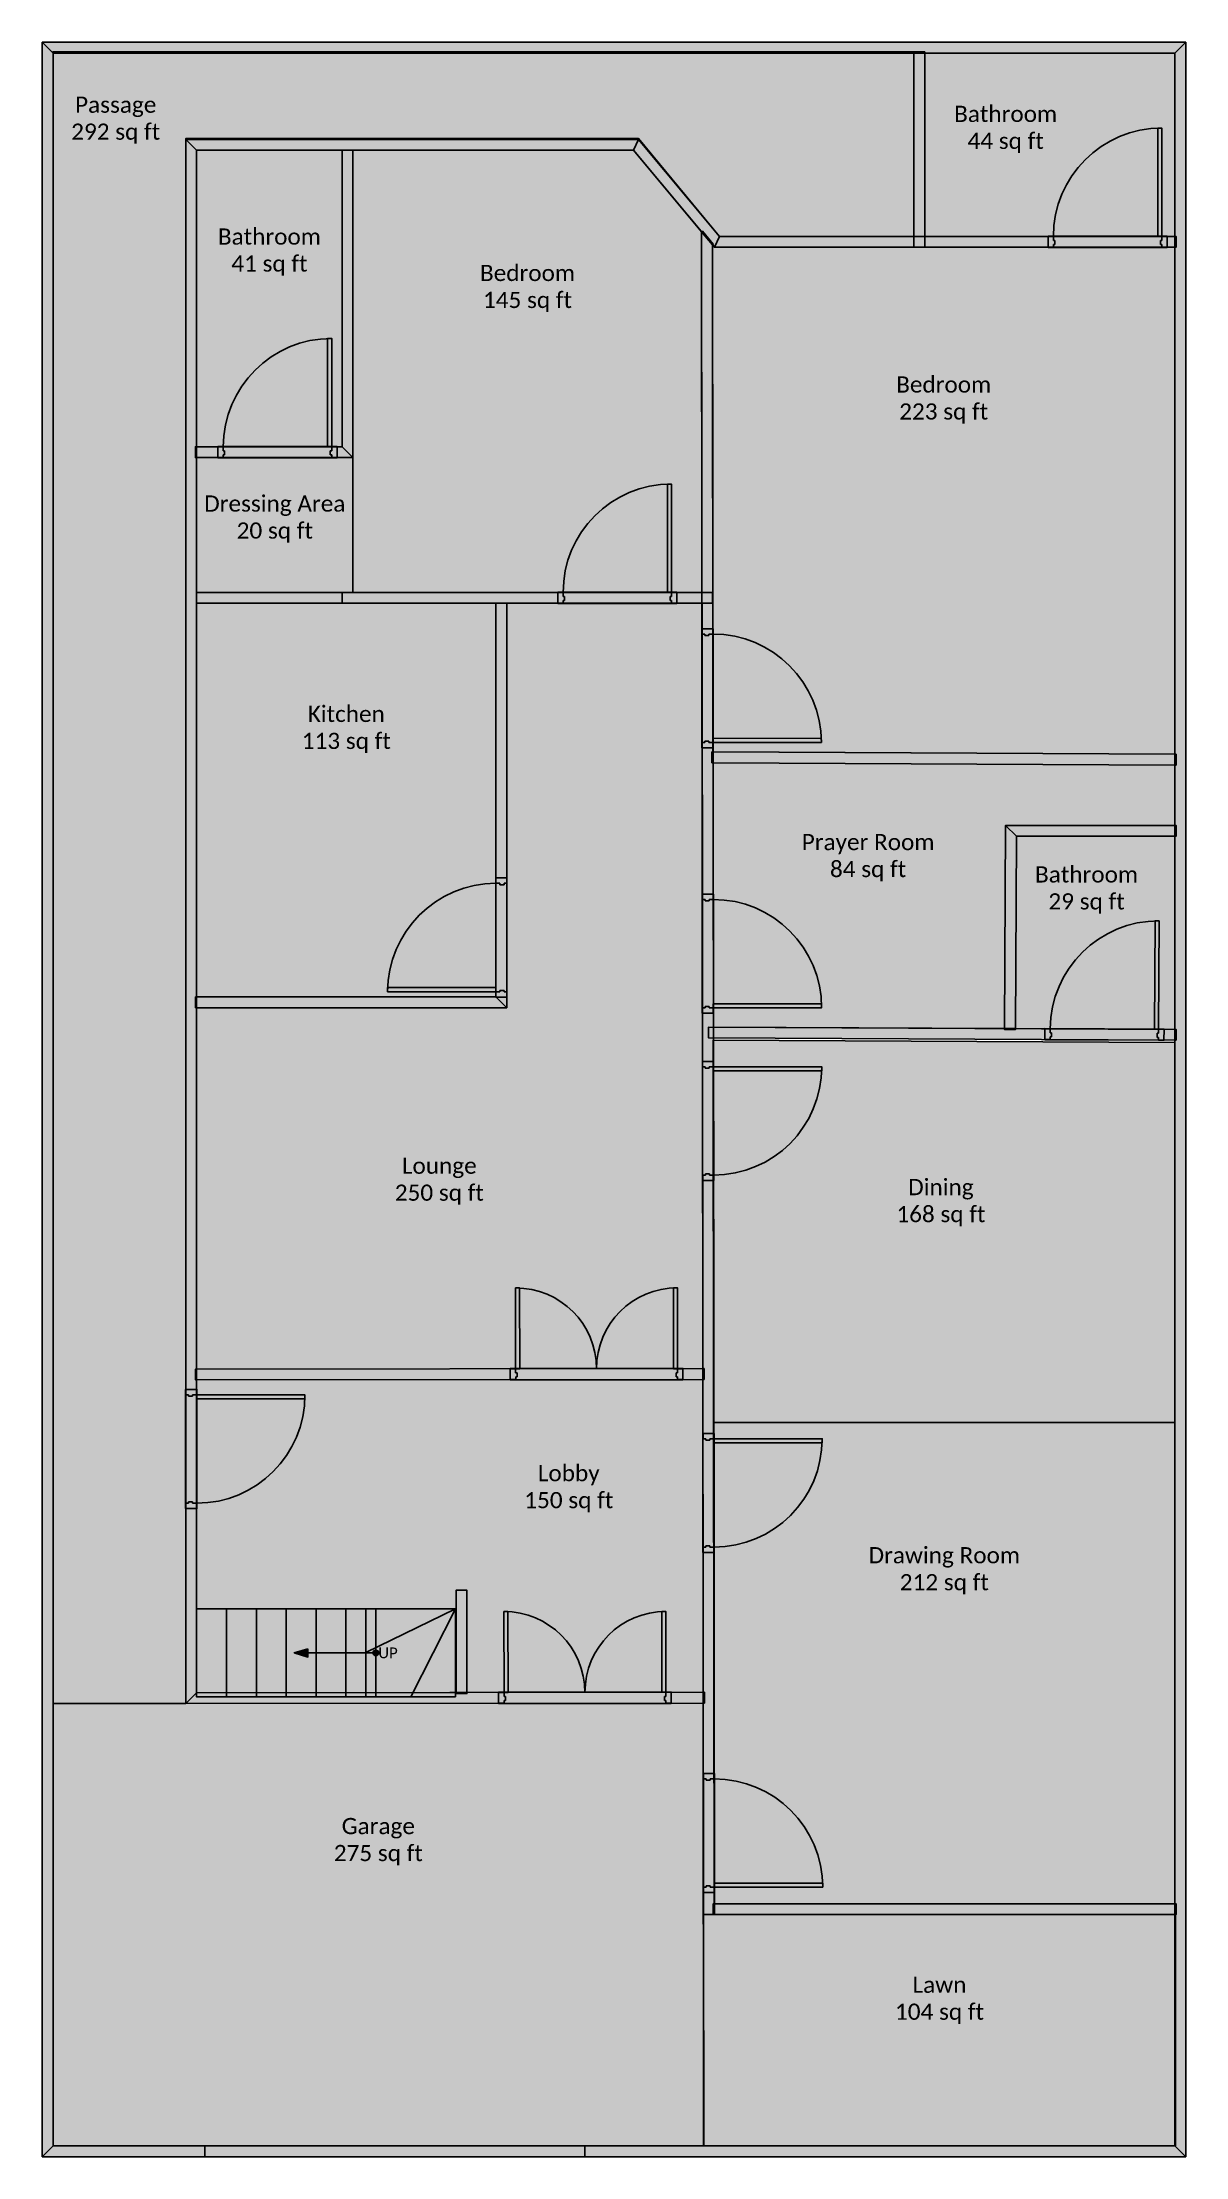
# Model space of a CAD drawing. Extents: x 0 to 35.4, y 0 to 65.4.
import ezdxf

# ---------------------------------------------------------------- set-up
doc = ezdxf.new("R2010")
doc.units = 0
doc.header["$MEASUREMENT"] = 0
for name, color, linetype in [('BUILDING_ENVELOPE', 7, 'CONTINUOUS'), ('LANDING', 7, 'CONTINUOUS'), ('SPACE', 7, 'CONTINUOUS'), ('STAIR', 7, 'CONTINUOUS')]:
    doc.layers.add(name, color=color, linetype=linetype)
doc.styles.get("Standard").update_dxf_attribs({"font": 'txt.shx'})

msp = doc.modelspace()

# ---------------------------------------------------------------- hatches: boundary and pattern name
at = {"layer": 'BUILDING_ENVELOPE'}
for points in [[(0.357, 65.024), (0.357, 0.357), (0.024, 0.024), (0.024, 65.357)], [(0.024, 65.357), (35.357, 65.357), (35.024, 65.024), (0.357, 65.024)], [(35.357, 65.357), (35.357, 0.024), (35.024, 0.357), (35.024, 65.024)], [(26.958, 65.024), (27.292, 65.024), (27.292, 65.057), (26.958, 65.057)], [(26.958, 59.025), (26.958, 65.024), (27.292, 65.024), (27.292, 59.025), (27.125, 59.025)], [(4.458, 62.358), (18.448, 62.358), (18.292, 62.025), (4.792, 62.025)], [(4.459, 14.025), (4.458, 62.358), (4.792, 62.025), (4.793, 14.358)], [(18.448, 62.358), (20.948, 59.358), (20.792, 59.025), (18.292, 62.025)], [(34.492, 62.706), (34.492, 59.358), (34.617, 59.358), (34.617, 62.706)], [(9.625, 62.025), (9.625, 52.525), (9.292, 52.858), (9.292, 62.025), (9.458, 62.025)], [(20.398, 59.498), (20.732, 59.097), (20.757, 59.118), (20.423, 59.519)], [(20.458, 7.507), (20.398, 59.498), (20.732, 59.097), (20.792, 7.508), (20.625, 7.507)], [(20.948, 59.358), (35.024, 59.358), (35.024, 59.025), (20.792, 59.025)], [(35.024, 59.358), (35.024, 59.025), (35.057, 59.025), (35.057, 59.358)], [(8.841, 56.206), (8.841, 52.858), (8.966, 52.858), (8.966, 56.206)], [(4.792, 52.525), (4.792, 52.858), (4.758, 52.858), (4.758, 52.525)], [(4.792, 52.858), (9.292, 52.858), (9.625, 52.525), (4.792, 52.525)], [(19.341, 51.706), (19.341, 48.358), (19.466, 48.358), (19.466, 51.706)], [(4.792, 48.358), (9.292, 48.358), (9.292, 48.192), (9.292, 48.025), (4.792, 48.025), (4.792, 48.192)], [(9.292, 48.358), (20.732, 48.358), (20.732, 48.192), (20.732, 48.025), (9.292, 48.025), (9.292, 48.192)], [(14.375, 48.025), (14.375, 35.525), (14.042, 35.858), (14.042, 48.025), (14.208, 48.025)], [(24.097, 43.851), (20.749, 43.847), (20.75, 43.722), (24.098, 43.726)], [(20.75, 43.095), (20.75, 43.428), (20.717, 43.428), (20.717, 43.095)], [(20.75, 43.428), (35.024, 43.358), (35.024, 43.025), (20.75, 43.095)], [(35.024, 43.358), (35.024, 43.025), (35.057, 43.025), (35.057, 43.358)], [(30.124, 40.825), (30.095, 34.882), (29.762, 34.884), (29.792, 41.158)], [(29.792, 41.158), (35.024, 41.158), (35.024, 40.825), (30.124, 40.825)], [(35.024, 41.158), (35.024, 40.825), (35.057, 40.825), (35.057, 41.158)], [(34.411, 38.209), (34.395, 34.861), (34.52, 34.861), (34.536, 38.209)], [(10.694, 36.147), (14.042, 36.147), (14.042, 36.022), (10.694, 36.022)], [(4.792, 35.525), (4.792, 35.858), (4.759, 35.858), (4.759, 35.525)], [(4.792, 35.858), (14.042, 35.858), (14.375, 35.525), (4.792, 35.525)], [(24.107, 35.651), (20.759, 35.648), (20.759, 35.523), (24.107, 35.526)], [(20.614, 34.928), (35.024, 34.858), (35.024, 34.525), (20.612, 34.595), (20.613, 34.762)], [(30.095, 34.882), (29.762, 34.884), (29.761, 34.851), (30.095, 34.849)], [(35.024, 34.858), (35.024, 34.525), (35.057, 34.525), (35.057, 34.858)], [(24.109, 33.578), (20.761, 33.574), (20.761, 33.699), (24.109, 33.703)], [(14.649, 26.868), (14.651, 24.368), (14.776, 24.368), (14.774, 26.868)], [(19.524, 26.873), (19.526, 24.373), (19.651, 24.373), (19.649, 26.873)], [(4.792, 24.025), (4.792, 24.358), (4.759, 24.358), (4.759, 24.025)], [(4.792, 24.358), (20.439, 24.374), (20.439, 24.041), (4.792, 24.025)], [(20.439, 24.374), (20.439, 24.041), (20.472, 24.041), (20.472, 24.374)], [(8.141, 23.439), (4.792, 23.439), (4.792, 23.564), (8.141, 23.564)], [(24.123, 22.085), (20.775, 22.081), (20.775, 22.206), (24.123, 22.21)], [(13.145, 17.525), (13.145, 14.367), (12.812, 14.366), (12.812, 17.525), (12.978, 17.525)], [(14.29, 16.868), (14.292, 14.368), (14.417, 14.368), (14.414, 16.868)], [(19.164, 16.873), (19.167, 14.373), (19.292, 14.373), (19.289, 16.873)], [(4.793, 14.358), (20.45, 14.374), (20.451, 14.041), (4.459, 14.025)], [(20.45, 14.374), (20.451, 14.041), (20.484, 14.041), (20.484, 14.374)], [(13.145, 14.367), (12.812, 14.366), (12.812, 14.333), (13.145, 14.333)], [(24.139, 8.479), (20.79, 8.475), (20.791, 8.35), (24.139, 8.354)], [(20.792, 7.505), (20.791, 7.838), (20.758, 7.838), (20.758, 7.505)], [(20.791, 7.838), (35.024, 7.838), (35.024, 7.505), (20.792, 7.505)], [(35.024, 7.838), (35.024, 7.505), (35.057, 7.505), (35.057, 7.838)], [(0.357, 0.357), (35.024, 0.357), (35.357, 0.024), (0.024, 0.024)]]:
    msp.add_hatch(color=7, dxfattribs=at).paths.add_polyline_path(points)
h = msp.add_hatch(color=7, dxfattribs=at)
h.paths.add_polyline_path([(34.783, 59.025), (34.783, 59.358), (34.617, 59.358), (34.617, 59.233), (34.617, 59.108), (34.617, 59.025)])
h.paths.add_polyline_path([(31.102, 59.025), (31.102, 59.358), (31.269, 59.358), (31.269, 59.233), (31.269, 59.108), (31.269, 59.025)])
h = msp.add_hatch(color=7, dxfattribs=at)
h.paths.add_polyline_path([(34.617, 59.233), (34.575, 59.233), (34.575, 59.108), (34.617, 59.108)])
h.paths.add_polyline_path([(31.269, 59.233), (31.31, 59.233), (31.31, 59.108), (31.269, 59.108)])
h = msp.add_hatch(color=7, dxfattribs=at)
h.paths.add_polyline_path([(9.132, 52.525), (9.132, 52.858), (8.966, 52.858), (8.966, 52.733), (8.966, 52.608), (8.966, 52.525)])
h.paths.add_polyline_path([(5.451, 52.525), (5.451, 52.858), (5.618, 52.858), (5.618, 52.733), (5.618, 52.608), (5.618, 52.525)])
h = msp.add_hatch(color=7, dxfattribs=at)
h.paths.add_polyline_path([(8.966, 52.733), (8.924, 52.733), (8.924, 52.608), (8.966, 52.608)])
h.paths.add_polyline_path([(5.618, 52.733), (5.659, 52.733), (5.659, 52.608), (5.618, 52.608)])
h = msp.add_hatch(color=7, dxfattribs=at)
h.paths.add_polyline_path([(19.632, 48.025), (19.632, 48.358), (19.466, 48.358), (19.466, 48.233), (19.466, 48.108), (19.466, 48.025)])
h.paths.add_polyline_path([(15.951, 48.025), (15.951, 48.358), (16.118, 48.358), (16.118, 48.233), (16.118, 48.108), (16.118, 48.025)])
h = msp.add_hatch(color=7, dxfattribs=at)
h.paths.add_polyline_path([(19.466, 48.233), (19.424, 48.233), (19.424, 48.108), (19.466, 48.108)])
h.paths.add_polyline_path([(16.118, 48.233), (16.159, 48.233), (16.159, 48.108), (16.118, 48.108)])
h = msp.add_hatch(color=7, dxfattribs=at)
h.paths.add_polyline_path([(20.416, 43.555), (20.75, 43.555), (20.75, 43.722), (20.625, 43.722), (20.5, 43.721), (20.416, 43.721)])
h.paths.add_polyline_path([(20.412, 47.236), (20.745, 47.237), (20.746, 47.07), (20.621, 47.07), (20.496, 47.07), (20.412, 47.069)])
h = msp.add_hatch(color=7, dxfattribs=at)
h.paths.add_polyline_path([(20.625, 43.722), (20.624, 43.763), (20.499, 43.763), (20.5, 43.721)])
h.paths.add_polyline_path([(20.621, 47.07), (20.621, 47.028), (20.496, 47.028), (20.496, 47.07)])
h = msp.add_hatch(color=7, dxfattribs=at)
h.paths.add_polyline_path([(14.375, 35.855), (14.042, 35.855), (14.042, 36.022), (14.167, 36.022), (14.292, 36.022), (14.375, 36.022)])
h.paths.add_polyline_path([(14.375, 39.536), (14.042, 39.536), (14.042, 39.37), (14.167, 39.37), (14.292, 39.37), (14.375, 39.37)])
h = msp.add_hatch(color=7, dxfattribs=at)
h.paths.add_polyline_path([(14.167, 36.022), (14.167, 36.063), (14.292, 36.063), (14.292, 36.022)])
h.paths.add_polyline_path([(14.167, 39.37), (14.167, 39.328), (14.292, 39.328), (14.292, 39.37)])
h = msp.add_hatch(color=7, dxfattribs=at)
h.paths.add_polyline_path([(20.426, 35.355), (20.759, 35.356), (20.759, 35.523), (20.634, 35.522), (20.509, 35.522), (20.426, 35.522)])
h.paths.add_polyline_path([(20.422, 39.037), (20.755, 39.037), (20.755, 38.871), (20.63, 38.871), (20.505, 38.87), (20.422, 38.87)])
h = msp.add_hatch(color=7, dxfattribs=at)
h.paths.add_polyline_path([(20.634, 35.522), (20.634, 35.564), (20.509, 35.564), (20.509, 35.522)])
h.paths.add_polyline_path([(20.63, 38.871), (20.63, 38.829), (20.505, 38.829), (20.505, 38.87)])
h = msp.add_hatch(color=7, dxfattribs=at)
h.paths.add_polyline_path([(34.685, 34.527), (34.687, 34.86), (34.52, 34.861), (34.519, 34.736), (34.519, 34.611), (34.518, 34.527)])
h.paths.add_polyline_path([(31.003, 34.545), (31.005, 34.878), (31.172, 34.877), (31.171, 34.752), (31.171, 34.627), (31.17, 34.544)])
h = msp.add_hatch(color=7, dxfattribs=at)
h.paths.add_polyline_path([(34.519, 34.736), (34.478, 34.736), (34.477, 34.611), (34.519, 34.611)])
h.paths.add_polyline_path([(31.171, 34.752), (31.213, 34.752), (31.212, 34.627), (31.171, 34.627)])
h = msp.add_hatch(color=7, dxfattribs=at)
h.paths.add_polyline_path([(20.428, 33.865), (20.761, 33.866), (20.761, 33.699), (20.636, 33.699), (20.511, 33.699), (20.428, 33.699)])
h.paths.add_polyline_path([(20.432, 30.184), (20.765, 30.184), (20.765, 30.351), (20.64, 30.351), (20.515, 30.351), (20.432, 30.351)])
h = msp.add_hatch(color=7, dxfattribs=at)
h.paths.add_polyline_path([(20.636, 33.699), (20.636, 33.657), (20.511, 33.657), (20.511, 33.699)])
h.paths.add_polyline_path([(20.64, 30.351), (20.64, 30.392), (20.515, 30.392), (20.515, 30.351)])
h = msp.add_hatch(color=7, dxfattribs=at)
h.paths.add_polyline_path([(19.818, 24.04), (19.818, 24.373), (19.651, 24.373), (19.651, 24.248), (19.652, 24.123), (19.652, 24.04)])
h.paths.add_polyline_path([(14.485, 24.035), (14.485, 24.368), (14.651, 24.368), (14.651, 24.243), (14.652, 24.118), (14.652, 24.035)])
h = msp.add_hatch(color=7, dxfattribs=at)
h.paths.add_polyline_path([(19.651, 24.248), (19.61, 24.248), (19.61, 24.123), (19.652, 24.123)])
h.paths.add_polyline_path([(14.651, 24.243), (14.693, 24.243), (14.693, 24.118), (14.652, 24.118)])
h = msp.add_hatch(color=7, dxfattribs=at)
h.paths.add_polyline_path([(4.459, 23.73), (4.792, 23.73), (4.792, 23.564), (4.667, 23.564), (4.542, 23.564), (4.459, 23.564)])
h.paths.add_polyline_path([(4.459, 20.049), (4.793, 20.049), (4.793, 20.216), (4.668, 20.216), (4.543, 20.216), (4.459, 20.216)])
h = msp.add_hatch(color=7, dxfattribs=at)
h.paths.add_polyline_path([(4.667, 23.564), (4.667, 23.522), (4.542, 23.522), (4.542, 23.564)])
h.paths.add_polyline_path([(4.668, 20.216), (4.668, 20.257), (4.543, 20.257), (4.543, 20.216)])
h = msp.add_hatch(color=7, dxfattribs=at)
h.paths.add_polyline_path([(20.441, 22.372), (20.774, 22.372), (20.775, 22.206), (20.65, 22.206), (20.525, 22.206), (20.441, 22.205)])
h.paths.add_polyline_path([(20.445, 18.691), (20.779, 18.691), (20.778, 18.858), (20.653, 18.858), (20.528, 18.857), (20.445, 18.857)])
h = msp.add_hatch(color=7, dxfattribs=at)
h.paths.add_polyline_path([(20.65, 22.206), (20.65, 22.164), (20.525, 22.164), (20.525, 22.206)])
h.paths.add_polyline_path([(20.653, 18.858), (20.653, 18.899), (20.528, 18.899), (20.528, 18.857)])
h = msp.add_hatch(color=134, dxfattribs=at)
h.paths.add_polyline_path([(10.33, 14.229), (9.407, 14.229), (9.407, 16.952), (10.33, 16.952)])
h.paths.add_polyline_path([(9.407, 14.229), (8.484, 14.229), (8.484, 16.952), (9.407, 16.952)])
h.paths.add_polyline_path([(8.484, 14.229), (7.561, 14.229), (7.561, 16.952), (8.484, 16.952)])
h.paths.add_polyline_path([(7.561, 14.229), (6.638, 14.229), (6.638, 16.952), (7.561, 16.952)])
h.paths.add_polyline_path([(6.638, 14.229), (5.715, 14.229), (5.715, 16.952), (6.638, 16.952)])
h.paths.add_polyline_path([(5.715, 14.229), (4.792, 14.229), (4.792, 16.952), (5.715, 16.952)])
edge = h.paths.add_edge_path(flags=0)
edge = h.paths.add_edge_path(flags=0)
edge = h.paths.add_edge_path(flags=0)
edge = h.paths.add_edge_path(flags=0)
edge = h.paths.add_edge_path(flags=0)
edge = h.paths.add_edge_path(flags=0)
edge = h.paths.add_edge_path(flags=0)
edge = h.paths.add_edge_path(flags=0)
edge = h.paths.add_edge_path(flags=0)
edge = h.paths.add_edge_path(flags=0)
edge = h.paths.add_edge_path(flags=0)
edge = h.paths.add_edge_path(flags=0)
edge = h.paths.add_edge_path(flags=0)
edge = h.paths.add_edge_path(flags=0)
edge = h.paths.add_edge_path(flags=0)
edge = h.paths.add_edge_path(flags=0)
edge = h.paths.add_edge_path(flags=0)
edge = h.paths.add_edge_path(flags=0)
edge = h.paths.add_edge_path(flags=0)
edge = h.paths.add_edge_path(flags=0)
edge = h.paths.add_edge_path(flags=0)
edge = h.paths.add_edge_path(flags=0)
edge = h.paths.add_edge_path(flags=0)
edge = h.paths.add_edge_path(flags=0)
edge = h.paths.add_edge_path(flags=0)
edge = h.paths.add_edge_path(flags=0)
edge = h.paths.add_edge_path(flags=0)
h = msp.add_hatch(color=7, dxfattribs=at)
h.paths.add_polyline_path([(19.459, 14.04), (19.459, 14.373), (19.292, 14.373), (19.292, 14.248), (19.292, 14.123), (19.292, 14.04)])
h.paths.add_polyline_path([(14.126, 14.034), (14.125, 14.368), (14.292, 14.368), (14.292, 14.243), (14.292, 14.118), (14.292, 14.035)])
h = msp.add_hatch(color=7, dxfattribs=at)
h.paths.add_polyline_path([(19.292, 14.248), (19.25, 14.248), (19.251, 14.123), (19.292, 14.123)])
h.paths.add_polyline_path([(14.292, 14.243), (14.334, 14.243), (14.334, 14.118), (14.292, 14.118)])
h = msp.add_hatch(color=7, dxfattribs=at)
h.paths.add_polyline_path([(20.458, 8.183), (20.791, 8.184), (20.791, 8.35), (20.666, 8.35), (20.541, 8.35), (20.457, 8.35)])
h.paths.add_polyline_path([(20.453, 11.865), (20.787, 11.865), (20.787, 11.698), (20.662, 11.698), (20.537, 11.698), (20.453, 11.698)])
h = msp.add_hatch(color=7, dxfattribs=at)
h.paths.add_polyline_path([(20.666, 8.35), (20.666, 8.392), (20.541, 8.392), (20.541, 8.35)])
h.paths.add_polyline_path([(20.662, 11.698), (20.662, 11.657), (20.537, 11.656), (20.537, 11.698)])
at = {"layer": 'LANDING'}
msp.add_hatch(color=134, dxfattribs=at).paths.add_polyline_path([(12.792, 16.952), (10.018, 16.952), (10.018, 14.235), (12.792, 14.235)])
at = {"layer": 'SPACE'}
for color, points in [(54, [(4.459, 14.025), (4.458, 62.381), (18.448, 62.381), (20.948, 59.359), (26.958, 59.359), (26.958, 65.066), (0.357, 65.066), (0.357, 14.025)]), (5, [(27.292, 59.358), (35.024, 59.358), (35.024, 65.024), (27.292, 65.024)]), (5, [(9.292, 52.858), (9.292, 62.025), (4.792, 62.025), (4.792, 52.858)]), (10, [(20.409, 48.358), (20.398, 59.497), (18.292, 62.025), (9.625, 62.025), (9.625, 48.358)]), (10, [(20.748, 43.428), (35.024, 43.358), (35.024, 59.025), (27.292, 59.025), (27.125, 59.025), (26.958, 59.025), (20.792, 59.025), (20.732, 59.097)]), (11, [(9.625, 48.358), (9.625, 52.525), (4.792, 52.525), (4.792, 48.358)]), (40, [(14.042, 35.858), (14.042, 48.025), (9.292, 48.025), (4.792, 48.025), (4.792, 35.858), (14.042, 35.858)]), (2, [(20.434, 24.374), (20.41, 48.025), (14.375, 48.025), (14.375, 35.525), (4.792, 35.525), (4.792, 24.358), (20.434, 24.374)]), (252, [(29.762, 34.884), (29.792, 41.158), (35.024, 41.158), (35.024, 43.025), (20.75, 43.095), (20.76, 34.928)]), (5, [(30.095, 34.882), (35.024, 34.858), (35.024, 40.825), (30.124, 40.825), (30.095, 34.882)]), (253, [(35.024, 22.705), (35.024, 34.454), (20.757, 34.525), (20.768, 22.705), (35.024, 22.705)]), (6, [(12.812, 14.366), (12.812, 17.525), (12.978, 17.525), (13.145, 17.525), (13.145, 14.367), (20.45, 14.374), (20.439, 24.041), (4.792, 24.025), (4.793, 14.358)]), (94, [(35.024, 22.705), (20.769, 22.705), (20.784, 7.838), (35.024, 7.838), (35.024, 22.705)]), (22, [(4.459, 14.027), (0.357, 14.027), (0.357, 0.357), (20.458, 0.357), (20.444, 14.041), (4.459, 14.025)]), (111, [(35.038, 7.505), (20.458, 7.505), (20.465, 0.357), (35.038, 0.357)])]:
    msp.add_hatch(color=color, dxfattribs=at).paths.add_polyline_path(points)
at = {"layer": 'STAIR'}
msp.add_hatch(color=134, dxfattribs=at).paths.add_polyline_path([(8.234, 15.718), (8.234, 15.463), (7.809, 15.593)])
h = msp.add_hatch(color=134, dxfattribs=at)
edge = h.paths.add_edge_path()
edge.add_arc((10.33, 15.59), 0.0868, 0, 360)

# ---------------------------------------------------------------- linework, layer by layer
at = {"layer": 'BUILDING_ENVELOPE', "color": 7, "linetype": 'CONTINUOUS'}
for p, q in [((0.024, 65.357), (0.024, 0.024)), ((0.024, 65.357), (35.357, 65.357)), ((35.357, 65.357), (35.357, 0.024)), ((0.357, 65.024), (0.357, 0.357)), ((0.357, 65.024), (35.024, 65.024)), ((35.024, 65.024), (35.024, 0.357)), ((4.458, 62.358), (18.448, 62.358)), ((4.459, 14.025), (4.458, 62.358)), ((18.448, 62.358), (20.948, 59.358)), ((4.792, 62.025), (18.292, 62.025)), ((4.793, 14.358), (4.792, 62.025)), ((18.292, 62.025), (20.792, 59.025)), ((20.792, 59.025), (35.024, 59.025)), ((20.948, 59.358), (35.024, 59.358)), ((31.102, 59.025), (31.102, 59.358)), ((31.102, 59.358), (31.269, 59.358)), ((31.102, 59.025), (31.102, 59.358)), ((31.269, 59.025), (31.102, 59.025)), ((31.269, 59.358), (31.269, 59.233)), ((31.269, 59.233), (31.31, 59.233)), ((31.269, 59.108), (31.269, 59.025)), ((31.31, 59.108), (31.269, 59.108)), ((31.31, 59.233), (31.31, 59.108)), ((34.617, 59.233), (34.575, 59.233)), ((34.575, 59.233), (34.575, 59.108)), ((34.575, 59.108), (34.617, 59.108)), ((34.783, 59.358), (34.617, 59.358)), ((34.617, 59.358), (34.617, 59.233)), ((34.617, 59.108), (34.617, 59.025)), ((34.617, 59.025), (34.783, 59.025)), ((34.783, 59.025), (34.783, 59.358)), ((34.783, 59.025), (34.783, 59.358)), ((4.792, 52.858), (9.292, 52.858)), ((4.792, 52.525), (9.625, 52.525)), ((5.451, 52.525), (5.451, 52.858)), ((5.451, 52.858), (5.618, 52.858)), ((5.451, 52.525), (5.451, 52.858)), ((5.618, 52.525), (5.451, 52.525)), ((5.618, 52.858), (5.618, 52.733)), ((5.618, 52.733), (5.659, 52.733)), ((5.618, 52.608), (5.618, 52.525)), ((5.659, 52.608), (5.618, 52.608)), ((5.659, 52.733), (5.659, 52.608)), ((8.966, 52.733), (8.924, 52.733)), ((8.924, 52.733), (8.924, 52.608)), ((8.924, 52.608), (8.966, 52.608)), ((9.132, 52.858), (8.966, 52.858)), ((8.966, 52.858), (8.966, 52.733)), ((8.966, 52.608), (8.966, 52.525)), ((8.966, 52.525), (9.132, 52.525)), ((9.132, 52.525), (9.132, 52.858)), ((9.132, 52.525), (9.132, 52.858)), ((15.951, 48.025), (15.951, 48.358)), ((15.951, 48.358), (16.118, 48.358)), ((15.951, 48.025), (15.951, 48.358)), ((16.118, 48.358), (16.118, 48.233)), ((19.632, 48.358), (19.466, 48.358)), ((19.466, 48.358), (19.466, 48.233)), ((19.632, 48.025), (19.632, 48.358)), ((19.632, 48.025), (19.632, 48.358)), ((16.118, 48.025), (15.951, 48.025)), ((16.118, 48.233), (16.159, 48.233)), ((16.118, 48.108), (16.118, 48.025)), ((16.159, 48.108), (16.118, 48.108)), ((16.159, 48.233), (16.159, 48.108)), ((19.466, 48.233), (19.424, 48.233)), ((19.424, 48.233), (19.424, 48.108)), ((19.424, 48.108), (19.466, 48.108)), ((19.466, 48.108), (19.466, 48.025)), ((19.466, 48.025), (19.632, 48.025)), ((20.412, 47.236), (20.745, 47.237)), ((20.412, 47.236), (20.745, 47.237)), ((20.412, 47.069), (20.412, 47.236)), ((20.496, 47.07), (20.412, 47.069)), ((20.496, 47.028), (20.496, 47.07)), ((20.746, 47.07), (20.621, 47.07)), ((20.621, 47.07), (20.621, 47.028)), ((20.745, 47.237), (20.746, 47.07)), ((20.621, 47.028), (20.496, 47.028)), ((20.5, 43.721), (20.416, 43.721)), ((20.416, 43.721), (20.416, 43.555)), ((20.416, 43.555), (20.75, 43.555)), ((20.416, 43.555), (20.75, 43.555)), ((20.624, 43.763), (20.499, 43.763)), ((20.499, 43.763), (20.5, 43.721)), ((20.625, 43.722), (20.624, 43.763)), ((20.75, 43.722), (20.625, 43.722)), ((20.75, 43.555), (20.75, 43.722)), ((20.75, 43.428), (35.024, 43.358)), ((20.75, 43.095), (35.024, 43.025)), ((29.792, 41.158), (29.762, 34.884)), ((29.792, 41.158), (35.024, 41.158)), ((30.124, 40.825), (30.095, 34.882)), ((30.124, 40.825), (35.024, 40.825)), ((14.375, 39.536), (14.042, 39.536)), ((14.042, 39.536), (14.042, 39.37)), ((14.375, 39.536), (14.042, 39.536)), ((14.042, 39.37), (14.167, 39.37)), ((14.167, 39.37), (14.167, 39.328)), ((14.167, 39.328), (14.292, 39.328)), ((14.292, 39.37), (14.375, 39.37)), ((14.292, 39.328), (14.292, 39.37)), ((14.375, 39.37), (14.375, 39.536)), ((20.422, 39.037), (20.755, 39.037)), ((20.422, 38.87), (20.422, 39.037)), ((20.422, 39.037), (20.755, 39.037)), ((20.505, 38.87), (20.422, 38.87)), ((20.505, 38.829), (20.505, 38.87)), ((20.63, 38.829), (20.505, 38.829)), ((20.755, 38.871), (20.63, 38.871)), ((20.63, 38.871), (20.63, 38.829)), ((20.755, 39.037), (20.755, 38.871)), ((14.042, 35.855), (14.042, 36.022)), ((14.042, 36.022), (14.167, 36.022)), ((14.167, 36.022), (14.167, 36.063)), ((14.167, 36.063), (14.292, 36.063)), ((14.292, 36.063), (14.292, 36.022)), ((14.292, 36.022), (14.375, 36.022)), ((14.375, 36.022), (14.375, 35.855)), ((4.792, 35.858), (14.042, 35.858)), ((4.792, 35.525), (14.375, 35.525)), ((14.375, 35.855), (14.042, 35.855)), ((14.375, 35.855), (14.042, 35.855)), ((20.509, 35.522), (20.426, 35.522)), ((20.426, 35.522), (20.426, 35.355)), ((20.426, 35.355), (20.759, 35.356)), ((20.426, 35.355), (20.759, 35.356)), ((20.634, 35.564), (20.509, 35.564)), ((20.509, 35.564), (20.509, 35.522)), ((20.634, 35.522), (20.634, 35.564)), ((20.759, 35.523), (20.634, 35.522)), ((20.759, 35.356), (20.759, 35.523)), ((31.003, 34.545), (31.005, 34.878)), ((31.003, 34.545), (31.005, 34.878)), ((31.005, 34.878), (31.172, 34.877)), ((31.171, 34.627), (31.17, 34.544)), ((31.172, 34.877), (31.171, 34.752)), ((31.171, 34.752), (31.213, 34.752)), ((31.212, 34.627), (31.171, 34.627)), ((31.213, 34.752), (31.212, 34.627)), ((34.478, 34.736), (34.477, 34.611)), ((34.519, 34.736), (34.478, 34.736)), ((34.52, 34.861), (34.519, 34.736)), ((34.687, 34.86), (34.52, 34.861)), ((34.685, 34.527), (34.687, 34.86)), ((34.685, 34.527), (34.687, 34.86)), ((31.17, 34.544), (31.003, 34.545)), ((34.477, 34.611), (34.519, 34.611)), ((34.519, 34.611), (34.518, 34.527)), ((34.518, 34.527), (34.685, 34.527)), ((20.428, 33.865), (20.761, 33.866)), ((20.428, 33.865), (20.761, 33.866)), ((20.428, 33.699), (20.428, 33.865)), ((20.511, 33.699), (20.428, 33.699)), ((20.511, 33.657), (20.511, 33.699)), ((20.636, 33.657), (20.511, 33.657)), ((20.761, 33.699), (20.636, 33.699)), ((20.636, 33.699), (20.636, 33.657)), ((20.761, 33.866), (20.761, 33.699)), ((20.515, 30.351), (20.432, 30.351)), ((20.432, 30.351), (20.432, 30.184)), ((20.432, 30.184), (20.765, 30.184)), ((20.432, 30.184), (20.765, 30.184)), ((20.64, 30.392), (20.515, 30.392)), ((20.515, 30.392), (20.515, 30.351)), ((20.64, 30.351), (20.64, 30.392)), ((20.765, 30.351), (20.64, 30.351)), ((20.765, 30.184), (20.765, 30.351)), ((4.792, 24.358), (20.439, 24.374)), ((14.485, 24.035), (14.485, 24.368)), ((14.485, 24.368), (14.651, 24.368)), ((14.485, 24.035), (14.485, 24.368)), ((14.651, 24.368), (14.651, 24.243)), ((14.651, 24.243), (14.693, 24.243)), ((14.693, 24.243), (14.693, 24.118)), ((19.651, 24.248), (19.61, 24.248)), ((19.61, 24.248), (19.61, 24.123)), ((19.818, 24.373), (19.651, 24.373)), ((19.651, 24.373), (19.651, 24.248)), ((19.818, 24.04), (19.818, 24.373)), ((19.818, 24.04), (19.818, 24.373)), ((4.459, 23.73), (4.792, 23.73)), ((4.459, 23.564), (4.459, 23.73)), ((4.459, 23.73), (4.792, 23.73)), ((4.542, 23.564), (4.459, 23.564)), ((4.542, 23.522), (4.542, 23.564)), ((4.667, 23.522), (4.542, 23.522)), ((4.792, 23.564), (4.667, 23.564)), ((4.667, 23.564), (4.667, 23.522)), ((4.792, 24.025), (20.439, 24.041)), ((4.792, 23.73), (4.792, 23.564)), ((14.652, 24.035), (14.485, 24.035)), ((14.652, 24.118), (14.652, 24.035)), ((14.693, 24.118), (14.652, 24.118)), ((19.61, 24.123), (19.652, 24.123)), ((19.652, 24.123), (19.652, 24.04)), ((19.652, 24.04), (19.818, 24.04)), ((20.441, 22.372), (20.774, 22.372)), ((20.441, 22.205), (20.441, 22.372)), ((20.441, 22.372), (20.774, 22.372)), ((20.774, 22.372), (20.775, 22.206)), ((20.525, 22.206), (20.441, 22.205)), ((20.525, 22.164), (20.525, 22.206)), ((20.65, 22.164), (20.525, 22.164)), ((20.775, 22.206), (20.65, 22.206)), ((20.65, 22.206), (20.65, 22.164)), ((4.668, 20.257), (4.543, 20.257)), ((4.543, 20.257), (4.543, 20.216)), ((4.668, 20.216), (4.668, 20.257)), ((4.543, 20.216), (4.459, 20.216)), ((4.459, 20.216), (4.459, 20.049)), ((4.459, 20.049), (4.793, 20.049)), ((4.459, 20.049), (4.793, 20.049)), ((4.793, 20.216), (4.668, 20.216)), ((4.793, 20.049), (4.793, 20.216)), ((20.528, 18.857), (20.445, 18.857)), ((20.445, 18.857), (20.445, 18.691)), ((20.445, 18.691), (20.779, 18.691)), ((20.445, 18.691), (20.779, 18.691)), ((20.653, 18.899), (20.528, 18.899)), ((20.528, 18.899), (20.528, 18.857)), ((20.653, 18.858), (20.653, 18.899)), ((20.778, 18.858), (20.653, 18.858)), ((20.779, 18.691), (20.778, 18.858)), ((4.793, 14.358), (20.45, 14.374)), ((4.459, 14.025), (20.451, 14.041)), ((14.126, 14.034), (14.125, 14.368)), ((14.125, 14.368), (14.292, 14.368)), ((14.126, 14.034), (14.125, 14.368)), ((14.292, 14.035), (14.126, 14.034)), ((14.292, 14.368), (14.292, 14.243)), ((14.292, 14.243), (14.334, 14.243)), ((14.292, 14.118), (14.292, 14.035)), ((14.334, 14.118), (14.292, 14.118)), ((14.334, 14.243), (14.334, 14.118)), ((19.292, 14.248), (19.25, 14.248)), ((19.25, 14.248), (19.251, 14.123)), ((19.251, 14.123), (19.292, 14.123)), ((19.459, 14.373), (19.292, 14.373)), ((19.292, 14.373), (19.292, 14.248)), ((19.292, 14.123), (19.292, 14.04)), ((19.292, 14.04), (19.459, 14.04)), ((19.459, 14.04), (19.459, 14.373)), ((19.459, 14.04), (19.459, 14.373)), ((20.453, 11.865), (20.787, 11.865)), ((20.453, 11.698), (20.453, 11.865)), ((20.453, 11.865), (20.787, 11.865)), ((20.787, 11.865), (20.787, 11.698)), ((20.537, 11.698), (20.453, 11.698)), ((20.537, 11.656), (20.537, 11.698)), ((20.662, 11.657), (20.537, 11.656)), ((20.787, 11.698), (20.662, 11.698)), ((20.662, 11.698), (20.662, 11.657)), ((20.541, 8.35), (20.457, 8.35)), ((20.457, 8.35), (20.458, 8.183)), ((20.458, 8.183), (20.791, 8.184)), ((20.458, 8.183), (20.791, 8.184)), ((20.666, 8.392), (20.541, 8.392)), ((20.541, 8.392), (20.541, 8.35)), ((20.666, 8.35), (20.666, 8.392)), ((20.791, 8.35), (20.666, 8.35)), ((20.791, 8.184), (20.791, 8.35)), ((20.791, 7.838), (35.024, 7.838)), ((20.792, 7.505), (35.024, 7.505)), ((0.024, 0.024), (35.357, 0.024)), ((0.357, 0.357), (35.024, 0.357))]:
    msp.add_line(p, q, dxfattribs=at)
for points in [[(0.357, 65.024), (0.357, 0.357), (0.024, 0.024), (0.024, 65.357)], [(0.024, 65.357), (35.357, 65.357), (35.024, 65.024), (0.357, 65.024)], [(35.357, 65.357), (35.357, 0.024), (35.024, 0.357), (35.024, 65.024)], [(26.958, 65.024), (27.292, 65.024), (27.292, 65.057), (26.958, 65.057)], [(26.958, 59.025), (26.958, 65.024), (27.292, 65.024), (27.292, 59.025), (27.125, 59.025)], [(4.458, 62.358), (18.448, 62.358), (18.292, 62.025), (4.792, 62.025)], [(4.459, 14.025), (4.458, 62.358), (4.792, 62.025), (4.793, 14.358)], [(18.448, 62.358), (20.948, 59.358), (20.792, 59.025), (18.292, 62.025)], [(34.492, 62.706), (34.492, 59.358), (34.617, 59.358), (34.617, 62.706)], [(9.625, 62.025), (9.625, 52.525), (9.292, 52.858), (9.292, 62.025), (9.458, 62.025)], [(20.398, 59.498), (20.732, 59.097), (20.757, 59.118), (20.423, 59.519)], [(20.458, 7.507), (20.398, 59.498), (20.732, 59.097), (20.792, 7.508), (20.625, 7.507)], [(20.948, 59.358), (35.024, 59.358), (35.024, 59.025), (20.792, 59.025)], [(31.102, 59.017), (34.783, 59.017), (34.783, 59.366), (31.102, 59.366)], [(35.024, 59.358), (35.024, 59.025), (35.057, 59.025), (35.057, 59.358)], [(8.841, 56.206), (8.841, 52.858), (8.966, 52.858), (8.966, 56.206)], [(4.792, 52.525), (4.792, 52.858), (4.758, 52.858), (4.758, 52.525)], [(4.792, 52.858), (9.292, 52.858), (9.625, 52.525), (4.792, 52.525)], [(5.451, 52.517), (9.132, 52.517), (9.132, 52.866), (5.451, 52.866)], [(19.341, 51.706), (19.341, 48.358), (19.466, 48.358), (19.466, 51.706)], [(4.792, 48.358), (9.292, 48.358), (9.292, 48.192), (9.292, 48.025), (4.792, 48.025), (4.792, 48.192)], [(9.292, 48.358), (20.732, 48.358), (20.732, 48.192), (20.732, 48.025), (9.292, 48.025), (9.292, 48.192)], [(15.951, 48.017), (19.632, 48.017), (19.632, 48.366), (15.951, 48.366)], [(14.375, 48.025), (14.375, 35.525), (14.042, 35.858), (14.042, 48.025), (14.208, 48.025)], [(20.404, 47.236), (20.408, 43.555), (20.758, 43.555), (20.753, 47.237)], [(24.097, 43.851), (20.749, 43.847), (20.75, 43.722), (24.098, 43.726)], [(20.75, 43.095), (20.75, 43.428), (20.717, 43.428), (20.717, 43.095)], [(20.75, 43.428), (35.024, 43.358), (35.024, 43.025), (20.75, 43.095)], [(35.024, 43.358), (35.024, 43.025), (35.057, 43.025), (35.057, 43.358)], [(30.124, 40.825), (30.095, 34.882), (29.762, 34.884), (29.792, 41.158)], [(29.792, 41.158), (35.024, 41.158), (35.024, 40.825), (30.124, 40.825)], [(35.024, 41.158), (35.024, 40.825), (35.057, 40.825), (35.057, 41.158)], [(14.383, 39.536), (14.383, 35.855), (14.034, 35.855), (14.034, 39.536)], [(20.414, 39.037), (20.418, 35.355), (20.767, 35.356), (20.763, 39.037)], [(34.411, 38.209), (34.395, 34.861), (34.52, 34.861), (34.536, 38.209)], [(10.694, 36.147), (14.042, 36.147), (14.042, 36.022), (10.694, 36.022)], [(4.792, 35.525), (4.792, 35.858), (4.759, 35.858), (4.759, 35.525)], [(4.792, 35.858), (14.042, 35.858), (14.375, 35.525), (4.792, 35.525)], [(24.107, 35.651), (20.759, 35.648), (20.759, 35.523), (24.107, 35.526)], [(20.614, 34.928), (35.024, 34.858), (35.024, 34.525), (20.612, 34.595), (20.613, 34.762)], [(30.095, 34.882), (29.762, 34.884), (29.761, 34.851), (30.095, 34.849)], [(31.003, 34.537), (34.685, 34.519), (34.687, 34.868), (31.005, 34.886)], [(35.024, 34.858), (35.024, 34.525), (35.057, 34.525), (35.057, 34.858)], [(20.424, 30.184), (20.42, 33.865), (20.769, 33.866), (20.773, 30.184)], [(24.109, 33.578), (20.761, 33.574), (20.761, 33.699), (24.109, 33.703)], [(14.649, 26.868), (14.651, 24.368), (14.776, 24.368), (14.774, 26.868)], [(19.524, 26.873), (19.526, 24.373), (19.651, 24.373), (19.649, 26.873)], [(4.792, 24.025), (4.792, 24.358), (4.759, 24.358), (4.759, 24.025)], [(4.792, 24.358), (20.439, 24.374), (20.439, 24.041), (4.792, 24.025)], [(14.485, 24.027), (19.818, 24.032), (19.818, 24.381), (14.485, 24.376)], [(20.439, 24.374), (20.439, 24.041), (20.472, 24.041), (20.472, 24.374)], [(4.451, 20.049), (4.451, 23.73), (4.8, 23.73), (4.801, 20.049)], [(8.141, 23.439), (4.792, 23.439), (4.792, 23.564), (8.141, 23.564)], [(20.437, 18.691), (20.433, 22.372), (20.782, 22.372), (20.787, 18.691)], [(24.123, 22.085), (20.775, 22.081), (20.775, 22.206), (24.123, 22.21)], [(13.145, 17.525), (13.145, 14.367), (12.812, 14.366), (12.812, 17.525), (12.978, 17.525)], [(14.29, 16.868), (14.292, 14.368), (14.417, 14.368), (14.414, 16.868)], [(19.164, 16.873), (19.167, 14.373), (19.292, 14.373), (19.289, 16.873)], [(4.793, 14.358), (20.45, 14.374), (20.451, 14.041), (4.459, 14.025)], [(14.126, 14.026), (19.459, 14.032), (19.459, 14.381), (14.125, 14.376)], [(20.45, 14.374), (20.451, 14.041), (20.484, 14.041), (20.484, 14.374)], [(13.145, 14.367), (12.812, 14.366), (12.812, 14.333), (13.145, 14.333)], [(20.445, 11.865), (20.45, 8.183), (20.799, 8.184), (20.795, 11.865)], [(24.139, 8.479), (20.79, 8.475), (20.791, 8.35), (24.139, 8.354)], [(20.792, 7.505), (20.791, 7.838), (20.758, 7.838), (20.758, 7.505)], [(20.791, 7.838), (35.024, 7.838), (35.024, 7.505), (20.792, 7.505)], [(35.024, 7.838), (35.024, 7.505), (35.057, 7.505), (35.057, 7.838)], [(0.357, 0.357), (35.024, 0.357), (35.357, 0.024), (0.024, 0.024)], [(5.042, 0.357), (16.792, 0.357), (16.792, 0.19), (16.792, 0.024), (5.042, 0.024), (5.042, 0.19)]]:
    msp.add_lwpolyline(points, close=True, dxfattribs=at)
for points in [[(27.125, 59.025), (26.958, 59.025), (26.958, 65.024)], [(27.125, 59.025), (27.292, 59.025), (27.292, 65.024)], [(9.458, 62.025), (9.292, 62.025), (9.292, 52.858)], [(9.458, 62.025), (9.625, 62.025), (9.625, 52.525)], [(20.625, 7.507), (20.458, 7.507), (20.398, 59.498)], [(20.625, 7.507), (20.792, 7.508), (20.732, 59.097)], [(4.792, 48.192), (4.792, 48.358), (9.292, 48.358), (9.292, 48.192)], [(9.292, 48.192), (9.292, 48.358), (20.732, 48.358), (20.732, 48.192)], [(4.792, 48.192), (4.792, 48.025), (9.292, 48.025), (9.292, 48.192)], [(9.292, 48.192), (9.292, 48.025), (20.732, 48.025), (20.732, 48.192)], [(14.208, 48.025), (14.042, 48.025), (14.042, 35.858)], [(14.208, 48.025), (14.375, 48.025), (14.375, 35.525)], [(20.613, 34.762), (20.612, 34.595), (35.024, 34.525)], [(20.613, 34.762), (20.614, 34.928), (35.024, 34.858)], [(12.978, 17.525), (12.812, 17.525), (12.812, 14.366)], [(12.978, 17.525), (13.145, 17.525), (13.145, 14.367)], [(5.042, 0.19), (5.042, 0.357), (16.792, 0.357), (16.792, 0.19)], [(5.042, 0.19), (5.042, 0.024), (16.792, 0.024), (16.792, 0.19)]]:
    msp.add_lwpolyline(points, dxfattribs=at)
at = {"layer": 'BUILDING_ENVELOPE', "color": 9, "linetype": 'CONTINUOUS'}
for points in [[(5.715, 14.229), (4.792, 14.229), (4.792, 16.952), (5.715, 16.952)], [(6.638, 14.229), (5.715, 14.229), (5.715, 16.952), (6.638, 16.952)], [(7.561, 14.229), (6.638, 14.229), (6.638, 16.952), (7.561, 16.952)], [(8.484, 14.229), (7.561, 14.229), (7.561, 16.952), (8.484, 16.952)], [(9.407, 14.229), (8.484, 14.229), (8.484, 16.952), (9.407, 16.952)], [(10.33, 14.229), (9.407, 14.229), (9.407, 16.952), (10.33, 16.952)]]:
    msp.add_lwpolyline(points, close=True, dxfattribs=at)
at = {"layer": 'BUILDING_ENVELOPE', "color": 7, "linetype": 'CONTINUOUS'}
for centre, radius, start, end in [((34.617, 59.358), 3.348, 90, 180), ((8.966, 52.858), 3.348, 90, 180), ((19.466, 48.358), 3.348, 90, 180), ((20.75, 43.722), 3.348, 0.06661, 90.06661), ((14.042, 36.022), 3.348, 90, 180), ((20.759, 35.523), 3.348, 0.06661, 90.06661), ((34.52, 34.861), 3.348, 89.72116, 179.72116), ((20.761, 33.699), 3.348, 270.06662, 0.06661), ((14.651, 24.368), 2.5, 0.05818, 90.05818), ((19.651, 24.373), 2.5, 90.05818, 180.05818), ((4.792, 23.564), 3.348, 270.00121, 0), ((20.775, 22.206), 3.348, 270.06662, 0.06661), ((14.292, 14.368), 2.5, 0.05818, 90.05818), ((19.292, 14.373), 2.5, 90.05818, 180.05818), ((20.791, 8.35), 3.348, 0.06661, 90.06661)]:
    msp.add_arc(centre, radius, start, end, dxfattribs=at)
at = {"layer": 'LANDING', "color": 9, "linetype": 'CONTINUOUS'}
for q in [(10.018, 15.599), (11.411, 14.235)]:
    msp.add_line((12.792, 16.952), q, dxfattribs=at)
at = {"layer": 'LANDING', "color": 7, "linetype": 'CONTINUOUS'}
msp.add_lwpolyline([(12.792, 16.952), (10.018, 16.952), (10.018, 14.235), (12.792, 14.235)], close=True, dxfattribs=at)
at = {"layer": 'SPACE', "linetype": 'CONTINUOUS'}
for p, q in [((9.292, 48.025), (4.792, 48.025)), ((4.792, 48.025), (4.792, 35.858)), ((14.042, 48.025), (9.292, 48.025)), ((14.042, 35.858), (14.042, 48.025)), ((20.41, 48.025), (14.375, 48.025)), ((14.375, 48.025), (14.375, 35.525)), ((20.434, 24.374), (20.41, 48.025)), ((30.124, 40.825), (30.095, 34.882)), ((35.024, 40.825), (30.124, 40.825)), ((35.024, 34.858), (35.024, 40.825)), ((4.792, 35.858), (14.042, 35.858)), ((14.375, 35.525), (4.792, 35.525)), ((4.792, 35.525), (4.792, 24.358)), ((30.095, 34.882), (35.024, 34.858)), ((35.024, 34.454), (20.757, 34.525)), ((20.757, 34.525), (20.768, 22.705)), ((35.024, 22.705), (35.024, 34.454)), ((4.792, 24.358), (20.434, 24.374)), ((20.768, 22.705), (35.024, 22.705)), ((35.024, 22.705), (20.769, 22.705)), ((20.769, 22.705), (20.784, 7.838)), ((35.024, 7.838), (35.024, 22.705)), ((20.784, 7.838), (35.024, 7.838))]:
    msp.add_line(p, q, dxfattribs=at)
for points in [[(4.459, 14.025), (4.458, 62.381), (18.448, 62.381), (20.948, 59.359), (26.958, 59.359), (26.958, 65.066), (0.357, 65.066), (0.357, 14.025)], [(27.292, 59.358), (35.024, 59.358), (35.024, 65.024), (27.292, 65.024)], [(9.292, 52.858), (9.292, 62.025), (4.792, 62.025), (4.792, 52.858)], [(20.409, 48.358), (20.398, 59.497), (18.292, 62.025), (9.625, 62.025), (9.625, 48.358)], [(20.748, 43.428), (35.024, 43.358), (35.024, 59.025), (27.292, 59.025), (27.125, 59.025), (26.958, 59.025), (20.792, 59.025), (20.732, 59.097)], [(9.625, 48.358), (9.625, 52.525), (4.792, 52.525), (4.792, 48.358)], [(29.762, 34.884), (29.792, 41.158), (35.024, 41.158), (35.024, 43.025), (20.75, 43.095), (20.76, 34.928)], [(12.812, 14.366), (12.812, 17.525), (12.978, 17.525), (13.145, 17.525), (13.145, 14.367), (20.45, 14.374), (20.439, 24.041), (4.792, 24.025), (4.793, 14.358)], [(4.459, 14.027), (0.357, 14.027), (0.357, 0.357), (20.458, 0.357), (20.444, 14.041), (4.459, 14.025)], [(35.038, 7.505), (20.458, 7.505), (20.465, 0.357), (35.038, 0.357)]]:
    msp.add_lwpolyline(points, close=True, dxfattribs=at)
at = {"layer": 'STAIR', "color": 7, "linetype": 'CONTINUOUS'}
msp.add_line((10.33, 15.59), (8.021, 15.59), dxfattribs=at)
msp.add_lwpolyline([(8.234, 15.718), (8.234, 15.463), (7.809, 15.593)], close=True, dxfattribs=at)
msp.add_circle((10.33, 15.59), 0.0868, dxfattribs=at)

# ---------------------------------------------------------------- texts
at = {"layer": 'BUILDING_ENVELOPE', "insert": (10.706, 15.59), "char_height": 0.33333, "width": 0.75327, "attachment_point": 5}
msp.add_mtext('\\C7;\\fCalibri|b0|i0|;\\H0.33333206176758;UP', dxfattribs=at)
at = {"layer": 'SPACE', "char_height": 0.5, "attachment_point": 5}
for s, insert, width in [('\\C7;\\fCalibri|b0|i0|;\\H0.50000381469727;Passage\\P292 sq ft\\P\\P', (2.292, 62.533), 2.94821), ('\\C7;\\fCalibri|b0|i0|;\\H0.50000381469727;Bathroom\\P44 sq ft\\P\\P', (29.792, 62.249), 3.31902), ('\\C7;\\fCalibri|b0|i0|;\\H0.50000381469727;Bathroom\\P41 sq ft\\P\\P', (7.042, 58.458), 3.31902), ('\\C7;\\fCalibri|b0|i0|;\\H0.50000381469727;Bedroom\\P145 sq ft\\P\\P', (15.017, 57.333), 3.10808), ('\\C7;\\fCalibri|b0|i0|;\\H0.50000381469727;Bedroom\\P223 sq ft\\P\\P', (27.878, 53.887), 3.10808), ('\\C7;\\fCalibri|b0|i0|;\\H0.50000381469727;Dressing Area\\P20 sq ft\\P\\P', (7.208, 50.208), 4.32811), ('\\C7;\\fCalibri|b0|i0|;\\H0.50000381469727;Kitchen\\P113 sq ft\\P\\P', (9.417, 43.708), 2.94821), ('\\C7;\\fCalibri|b0|i0|;\\H0.50000381469727;Prayer Room\\P84 sq ft\\P\\P', (25.542, 39.749), 4.10579), ('\\C7;\\fCalibri|b0|i0|;\\H0.50000381469727;Bathroom\\P29 sq ft\\P\\P', (32.292, 38.749), 3.31902), ('\\C7;\\fCalibri|b0|i0|;\\H0.50000381469727;Lounge\\P250 sq ft\\P\\P', (12.292, 29.749), 2.94821), ('\\C7;\\fCalibri|b0|i0|;\\H0.50000381469727;Dining\\P168 sq ft\\P\\P', (27.792, 29.087), 2.94821), ('\\C7;\\fCalibri|b0|i0|;\\H0.50000381469727;Lobby\\P150 sq ft\\P\\P', (16.292, 20.249), 2.94821), ('\\C7;\\fCalibri|b0|i0|;\\H0.50000381469727;Drawing Room\\P212 sq ft\\P\\P', (27.896, 17.713), 4.59928), ('\\C7;\\fCalibri|b0|i0|;\\H0.50000381469727;Garage\\P275 sq ft\\P\\P', (10.407, 9.344), 2.94821), ('\\C7;\\fCalibri|b0|i0|;\\H0.50000381469727;Lawn\\P104 sq ft\\P\\P', (27.748, 4.442), 2.94821)]:
    msp.add_mtext(s, dxfattribs=dict(at, insert=insert, width=width))

doc.saveas('drawing.dxf')
